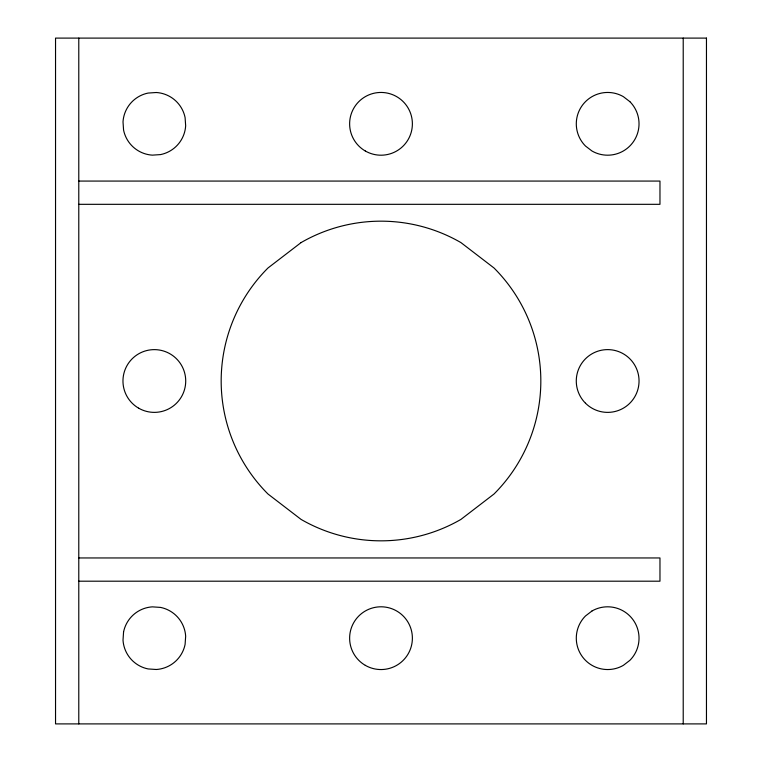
<?xml version="1.0" encoding="UTF-8"?>
<svg xmlns="http://www.w3.org/2000/svg" width="762" height="762" viewBox="0 0 762 762"><rect width="100%" height="100%" fill="white"/><g stroke="black" fill="none" stroke-linecap="round" stroke-linejoin="round"><path stroke-width="1.14" d="M78.781 181.07L659.968 181.07L659.968 204.321L78.781 204.321M78.781 557.955L659.968 557.955L659.968 581.196L78.781 581.196M683.219 38.1L683.219 723.9M78.781 38.1L78.781 723.9M123.568 631.974L123.015 640.147A31.385 31.385 0 0 0 148.142 668.941L156.315 669.493A31.385 31.385 0 0 0 185.099 644.376L185.661 636.203A31.385 31.385 0 0 0 160.534 607.409L152.362 606.857A31.385 31.385 0 0 0 123.568 631.974M301.085 242.583L267.986 267.986A159.83 159.83 0 0 0 267.986 494.014L301.085 519.417A159.83 159.83 0 0 0 460.915 519.417L494.014 494.014A159.83 159.83 0 0 0 494.014 267.986L460.915 242.583A159.83 159.83 0 0 0 301.085 242.583M591.969 611L585.473 615.982A31.385 31.385 0 0 0 623.354 665.35L629.85 660.368A31.385 31.385 0 0 0 591.969 611M156.315 92.507L148.142 93.059A31.385 31.385 0 0 0 123.015 121.853L123.568 130.026A31.385 31.385 0 0 0 152.362 155.143L160.534 154.591A31.385 31.385 0 0 0 185.661 125.797L185.099 117.624A31.385 31.385 0 0 0 156.315 92.507M706.46 38.1L55.54 38.1L55.54 723.9L706.46 723.9L706.46 38.1M629.85 101.632L623.354 96.65A31.385 31.385 0 0 0 585.473 146.018L591.969 151A31.385 31.385 0 0 0 629.85 101.632M365.312 665.35A31.385 31.385 0 0 0 412.385 638.175A31.385 31.385 0 0 0 365.312 611A31.385 31.385 0 0 0 365.312 665.35M365.312 151A31.385 31.385 0 0 0 412.385 123.825A31.385 31.385 0 0 0 365.312 96.65A31.385 31.385 0 0 0 365.312 151M138.646 408.175A31.385 31.385 0 0 0 185.718 381A31.385 31.385 0 0 0 138.646 353.825A31.385 31.385 0 0 0 138.646 408.175M585.473 403.193A31.385 31.385 0 0 0 637.975 389.125A31.385 31.385 0 0 0 599.542 350.682A31.385 31.385 0 0 0 585.473 403.193"/></g></svg>
